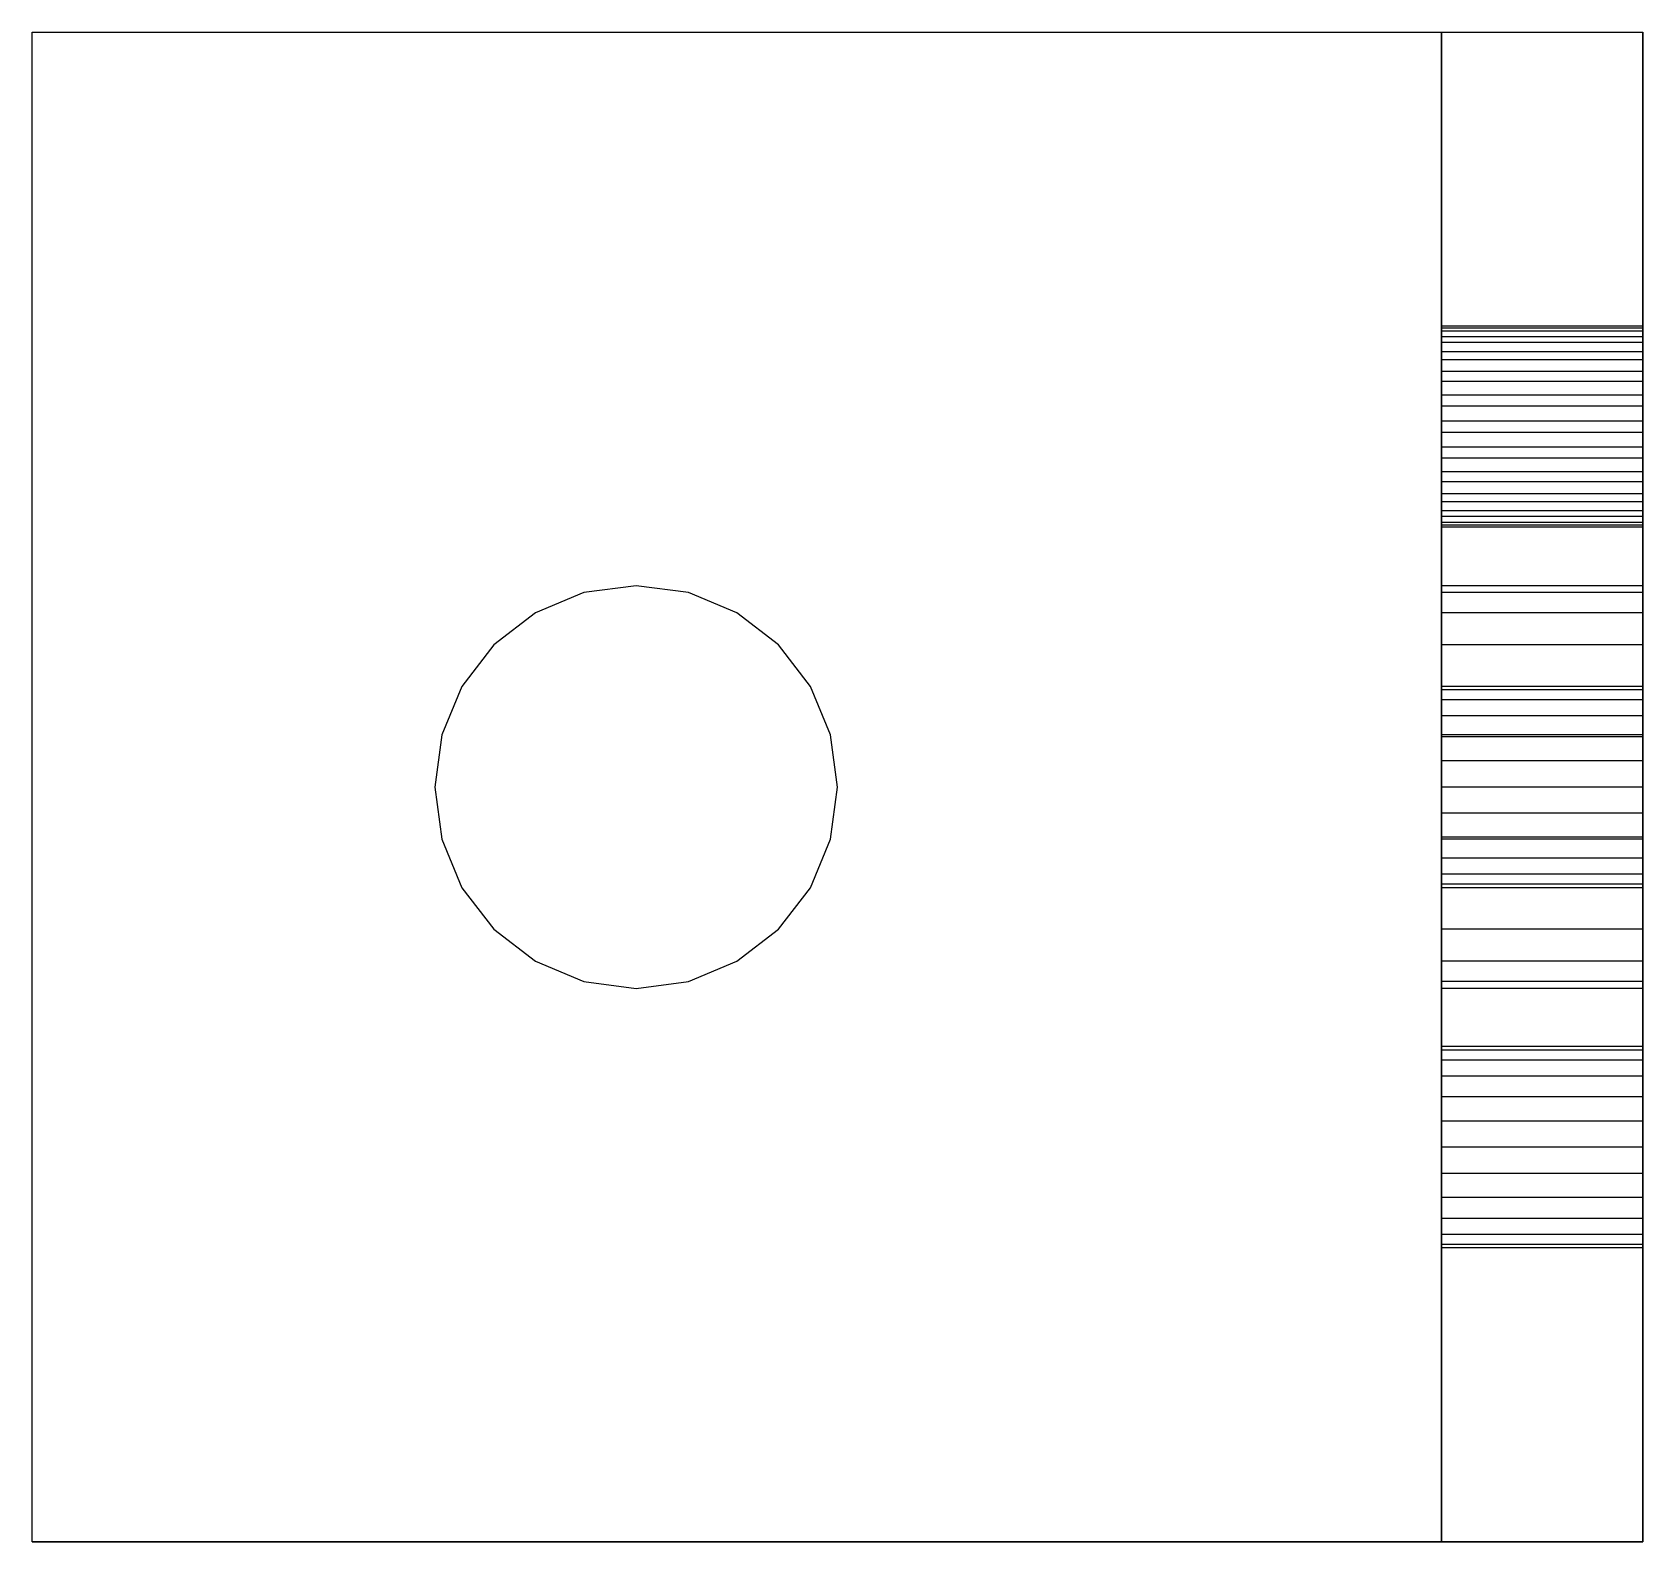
# Model space of a CAD drawing. Header units: metres. Extents: x -1 to 0, y 0 to 0.94.
import ezdxf

# ---------------------------------------------------------------- set-up
doc = ezdxf.new("R2010")
doc.units = ezdxf.units.M

msp = doc.modelspace()

# ---------------------------------------------------------------- linework, layer by layer
at = {"layer": 'MY3DLAYER'}
for p, q in [((-1, 0.9375), (0, 0.9375)), ((-1, 0), (-1, 0.9375)), ((-1, 0.9375, 0.125), (-0.125, 0.9375, 0.125)), ((-1, 0.9375, 0.125), (-1, 0.9375)), ((-1, 0, 0.125), (-1, 0.9375, 0.125)), ((-0.125, 0.9375, 1), (0, 0.9375, 1)), ((-0.125, 0, 1), (-0.125, 0.9375, 1)), ((-0.125, 0.9375, 1), (-0.125, 0.9375, 0.125)), ((-0.125, 0.9375, 0.125), (-0.125, 0, 0.125)), ((0, 0.9375), (0, 0)), ((0, 0.9375, 1), (0, 0.9375)), ((0, 0, 1), (0, 0.9375, 1)), ((-0.125, 0.7549, 0.4965), (-0.125, 0.7519, 0.4804)), ((0, 0.7549, 0.4965), (-0.125, 0.7549, 0.4965)), ((-0.125, 0.7537, 0.5127), (-0.125, 0.7549, 0.4965)), ((0, 0.7537, 0.5127), (-0.125, 0.7537, 0.5127)), ((-0.125, 0.7483, 0.5281), (-0.125, 0.7537, 0.5127)), ((-0.125, 0.7519, 0.4804), (-0.125, 0.7448, 0.4657)), ((0, 0.7519, 0.4804), (-0.125, 0.7519, 0.4804)), ((0, 0.7549, 0.4965), (0, 0.7519, 0.4804)), ((0, 0.7537, 0.5127), (0, 0.7549, 0.4965)), ((0, 0.7483, 0.5281), (0, 0.7537, 0.5127)), ((0, 0.7519, 0.4804), (0, 0.7448, 0.4657)), ((0, 0.7483, 0.5281), (-0.125, 0.7483, 0.5281)), ((-0.125, 0.7391, 0.5416), (-0.125, 0.7483, 0.5281)), ((0, 0.7448, 0.4657), (-0.125, 0.7448, 0.4657)), ((-0.125, 0.7448, 0.4657), (-0.125, 0.7341, 0.4534)), ((0, 0.7391, 0.5416), (0, 0.7483, 0.5281)), ((0, 0.7448, 0.4657), (0, 0.7341, 0.4534)), ((0, 0.7391, 0.5416), (-0.125, 0.7391, 0.5416)), ((-0.125, 0.7268, 0.5523), (-0.125, 0.7391, 0.5416)), ((-0.125, 0.7341, 0.4534), (-0.125, 0.7206, 0.4442)), ((0, 0.7341, 0.4534), (-0.125, 0.7341, 0.4534)), ((0, 0.7268, 0.5523), (0, 0.7391, 0.5416)), ((0, 0.7341, 0.4534), (0, 0.7206, 0.4442)), ((0, 0.7268, 0.5523), (-0.125, 0.7268, 0.5523)), ((-0.125, 0.7121, 0.5594), (-0.125, 0.7268, 0.5523)), ((-0.125, 0.7206, 0.4442), (-0.125, 0.7052, 0.4388)), ((0, 0.7206, 0.4442), (-0.125, 0.7206, 0.4442)), ((0, 0.7121, 0.5594), (0, 0.7268, 0.5523)), ((0, 0.7206, 0.4442), (0, 0.7052, 0.4388)), ((0, 0.7121, 0.5594), (-0.125, 0.7121, 0.5594)), ((-0.125, 0.696, 0.5624), (-0.125, 0.7121, 0.5594)), ((0, 0.696, 0.5624), (0, 0.7121, 0.5594)), ((-0.125, 0.7052, 0.4388), (-0.125, 0.689, 0.4376)), ((0, 0.7052, 0.4388), (-0.125, 0.7052, 0.4388)), ((0, 0.7052, 0.4388), (0, 0.689, 0.4376)), ((0, 0.696, 0.5624), (-0.125, 0.696, 0.5624)), ((-0.125, 0.6798, 0.5612), (-0.125, 0.696, 0.5624)), ((0, 0.6798, 0.5612), (0, 0.696, 0.5624)), ((-0.125, 0.689, 0.4376), (-0.125, 0.6729, 0.4406)), ((0, 0.689, 0.4376), (-0.125, 0.689, 0.4376)), ((0, 0.689, 0.4376), (0, 0.6729, 0.4406)), ((0, 0.6798, 0.5612), (-0.125, 0.6798, 0.5612)), ((-0.125, 0.6644, 0.5558), (-0.125, 0.6798, 0.5612)), ((-0.125, 0.6729, 0.4406), (-0.125, 0.6582, 0.4477)), ((0, 0.6729, 0.4406), (-0.125, 0.6729, 0.4406)), ((0, 0.6644, 0.5558), (0, 0.6798, 0.5612)), ((0, 0.6729, 0.4406), (0, 0.6582, 0.4477)), ((0, 0.6644, 0.5558), (-0.125, 0.6644, 0.5558)), ((-0.125, 0.6509, 0.5466), (-0.125, 0.6644, 0.5558)), ((0, 0.6509, 0.5466), (0, 0.6644, 0.5558)), ((-0.125, 0.6582, 0.4477), (-0.125, 0.6459, 0.4584)), ((0, 0.6582, 0.4477), (-0.125, 0.6582, 0.4477)), ((0, 0.6509, 0.5466), (-0.125, 0.6509, 0.5466)), ((-0.125, 0.6402, 0.5343), (-0.125, 0.6509, 0.5466)), ((0, 0.6582, 0.4477), (0, 0.6459, 0.4584)), ((0, 0.6402, 0.5343), (0, 0.6509, 0.5466)), ((-0.125, 0.6459, 0.4584), (-0.125, 0.6367, 0.4719)), ((0, 0.6459, 0.4584), (-0.125, 0.6459, 0.4584)), ((0, 0.6402, 0.5343), (-0.125, 0.6402, 0.5343)), ((-0.125, 0.6331, 0.5196), (-0.125, 0.6402, 0.5343)), ((0, 0.6459, 0.4584), (0, 0.6367, 0.4719)), ((0, 0.6331, 0.5196), (0, 0.6402, 0.5343)), ((-0.125, 0.6367, 0.4719), (-0.125, 0.6313, 0.4873)), ((0, 0.6367, 0.4719), (-0.125, 0.6367, 0.4719)), ((0, 0.6331, 0.5196), (-0.125, 0.6331, 0.5196)), ((-0.125, 0.6301, 0.5035), (-0.125, 0.6331, 0.5196)), ((-0.125, 0.6313, 0.4873), (-0.125, 0.6301, 0.5035)), ((0, 0.6313, 0.4873), (-0.125, 0.6313, 0.4873)), ((0, 0.6301, 0.5035), (-0.125, 0.6301, 0.5035)), ((0, 0.6367, 0.4719), (0, 0.6313, 0.4873)), ((0, 0.6301, 0.5035), (0, 0.6331, 0.5196)), ((0, 0.6313, 0.4873), (0, 0.6301, 0.5035)), ((-0.625, 0.5937), (-0.6574, 0.5895)), ((-0.625, 0.5937, 0.125), (-0.6574, 0.5895, 0.125)), ((-0.5926, 0.5895), (-0.625, 0.5937)), ((-0.5926, 0.5895, 0.125), (-0.625, 0.5937, 0.125)), ((-0.625, 0.5937, 0.125), (-0.625, 0.5937)), ((-0.125, 0.5937, 0.625), (-0.125, 0.5895, 0.5926)), ((-0.125, 0.5895, 0.6574), (-0.125, 0.5937, 0.625)), ((0, 0.5937, 0.625), (-0.125, 0.5937, 0.625)), ((0, 0.5937, 0.625), (0, 0.5895, 0.5926)), ((0, 0.5895, 0.6574), (0, 0.5937, 0.625)), ((-0.6574, 0.5895), (-0.6875, 0.577)), ((-0.6574, 0.5895, 0.125), (-0.6875, 0.577, 0.125)), ((-0.6574, 0.5895, 0.125), (-0.6574, 0.5895)), ((-0.5625, 0.577), (-0.5926, 0.5895)), ((-0.5625, 0.577, 0.125), (-0.5926, 0.5895, 0.125)), ((-0.5926, 0.5895, 0.125), (-0.5926, 0.5895)), ((-0.125, 0.577, 0.6875), (-0.125, 0.5895, 0.6574)), ((-0.125, 0.5895, 0.5926), (-0.125, 0.577, 0.5625)), ((0, 0.5895, 0.5926), (-0.125, 0.5895, 0.5926)), ((0, 0.5895, 0.6574), (-0.125, 0.5895, 0.6574)), ((0, 0.5895, 0.5926), (0, 0.577, 0.5625)), ((0, 0.577, 0.6875), (0, 0.5895, 0.6574)), ((-0.6875, 0.577), (-0.7134, 0.5571)), ((-0.6875, 0.577, 0.125), (-0.7134, 0.5571, 0.125)), ((-0.6875, 0.577, 0.125), (-0.6875, 0.577)), ((-0.5366, 0.5571), (-0.5625, 0.577)), ((-0.5366, 0.5571, 0.125), (-0.5625, 0.577, 0.125)), ((-0.5625, 0.577, 0.125), (-0.5625, 0.577)), ((-0.125, 0.5571, 0.7134), (-0.125, 0.577, 0.6875)), ((-0.125, 0.577, 0.5625), (-0.125, 0.5571, 0.5366)), ((0, 0.577, 0.5625), (-0.125, 0.577, 0.5625)), ((0, 0.577, 0.6875), (-0.125, 0.577, 0.6875)), ((0, 0.577, 0.5625), (0, 0.5571, 0.5366)), ((0, 0.5571, 0.7134), (0, 0.577, 0.6875)), ((-0.7134, 0.5571), (-0.7333, 0.5312)), ((-0.7134, 0.5571, 0.125), (-0.7333, 0.5312, 0.125)), ((-0.7134, 0.5571, 0.125), (-0.7134, 0.5571)), ((-0.5167, 0.5312), (-0.5366, 0.5571)), ((-0.5167, 0.5312, 0.125), (-0.5366, 0.5571, 0.125)), ((-0.5366, 0.5571, 0.125), (-0.5366, 0.5571)), ((-0.125, 0.5312, 0.7333), (-0.125, 0.5571, 0.7134)), ((-0.125, 0.5571, 0.5366), (-0.125, 0.5312, 0.5167)), ((0, 0.5571, 0.5366), (-0.125, 0.5571, 0.5366)), ((0, 0.5571, 0.7134), (-0.125, 0.5571, 0.7134)), ((0, 0.5312, 0.7333), (0, 0.5571, 0.7134)), ((0, 0.5571, 0.5366), (0, 0.5312, 0.5167)), ((-0.7333, 0.5312), (-0.7457, 0.5011)), ((-0.7333, 0.5312, 0.125), (-0.7457, 0.5011, 0.125)), ((-0.7333, 0.5312, 0.125), (-0.7333, 0.5312)), ((-0.5043, 0.5011), (-0.5167, 0.5312)), ((-0.5043, 0.5011, 0.125), (-0.5167, 0.5312, 0.125)), ((-0.5167, 0.5312, 0.125), (-0.5167, 0.5312)), ((-0.125, 0.5312, 0.8761), (-0.125, 0.5291, 0.8599)), ((-0.125, 0.5291, 0.8923), (-0.125, 0.5312, 0.8761)), ((-0.125, 0.5011, 0.7457), (-0.125, 0.5312, 0.7333)), ((-0.125, 0.5312, 0.5167), (-0.125, 0.5011, 0.5043)), ((0, 0.5312, 0.8761), (-0.125, 0.5312, 0.8761)), ((0, 0.5312, 0.5167), (-0.125, 0.5312, 0.5167)), ((0, 0.5312, 0.7333), (-0.125, 0.5312, 0.7333)), ((0, 0.5312, 0.8761), (0, 0.5291, 0.8599)), ((0, 0.5291, 0.8923), (0, 0.5312, 0.8761)), ((0, 0.5011, 0.7457), (0, 0.5312, 0.7333)), ((0, 0.5312, 0.5167), (0, 0.5011, 0.5043)), ((-0.125, 0.5291, 0.8599), (-0.125, 0.5229, 0.8449)), ((0, 0.5291, 0.8599), (-0.125, 0.5291, 0.8599)), ((-0.125, 0.5229, 0.9074), (-0.125, 0.5291, 0.8923)), ((0, 0.5291, 0.8923), (-0.125, 0.5291, 0.8923)), ((0, 0.5229, 0.8449), (-0.125, 0.5229, 0.8449)), ((0, 0.5229, 0.9074), (-0.125, 0.5229, 0.9074)), ((-0.125, 0.5129, 0.9203), (-0.125, 0.5229, 0.9074)), ((-0.125, 0.5229, 0.8449), (-0.125, 0.5129, 0.8319)), ((0, 0.5291, 0.8599), (0, 0.5229, 0.8449)), ((0, 0.5229, 0.9074), (0, 0.5291, 0.8923)), ((0, 0.5229, 0.8449), (0, 0.5129, 0.8319)), ((0, 0.5129, 0.9203), (0, 0.5229, 0.9074)), ((0, 0.5129, 0.8319), (-0.125, 0.5129, 0.8319)), ((-0.125, 0.5129, 0.8319), (-0.125, 0.5, 0.822)), ((0, 0.5129, 0.9203), (-0.125, 0.5129, 0.9203)), ((-0.125, 0.5, 0.9302), (-0.125, 0.5129, 0.9203)), ((0, 0.5, 0.9302), (0, 0.5129, 0.9203)), ((0, 0.5129, 0.8319), (0, 0.5, 0.822)), ((-0.7457, 0.5011), (-0.75, 0.4687)), ((-0.7457, 0.5011, 0.125), (-0.75, 0.4687, 0.125)), ((-0.7457, 0.5011, 0.125), (-0.7457, 0.5011)), ((-0.5, 0.4687), (-0.5043, 0.5011)), ((-0.5, 0.4687, 0.125), (-0.5043, 0.5011, 0.125)), ((-0.5043, 0.5011, 0.125), (-0.5043, 0.5011)), ((-0.125, 0.4687, 0.75), (-0.125, 0.5011, 0.7457)), ((-0.125, 0.5011, 0.5043), (-0.125, 0.4687, 0.5)), ((0, 0.5011, 0.5043), (-0.125, 0.5011, 0.5043)), ((0, 0.5011, 0.7457), (-0.125, 0.5011, 0.7457)), ((0, 0.4687, 0.75), (0, 0.5011, 0.7457)), ((0, 0.5011, 0.5043), (0, 0.4687, 0.5)), ((0, 0.5, 0.822), (-0.125, 0.5, 0.822)), ((0, 0.5, 0.9302), (-0.125, 0.5, 0.9302)), ((-0.125, 0.5, 0.822), (-0.125, 0.4849, 0.8157)), ((-0.125, 0.4849, 0.9365), (-0.125, 0.5, 0.9302)), ((0, 0.5, 0.822), (0, 0.4849, 0.8157)), ((0, 0.4849, 0.9365), (0, 0.5, 0.9302)), ((0, 0.4849, 0.8157), (-0.125, 0.4849, 0.8157)), ((0, 0.4849, 0.9365), (-0.125, 0.4849, 0.9365)), ((-0.125, 0.4687, 0.9386), (-0.125, 0.4849, 0.9365)), ((-0.125, 0.4849, 0.8157), (-0.125, 0.4687, 0.8136)), ((0, 0.4849, 0.8157), (0, 0.4687, 0.8136)), ((0, 0.4687, 0.9386), (0, 0.4849, 0.9365)), ((-0.75, 0.4687), (-0.7457, 0.4364)), ((-0.75, 0.4687, 0.125), (-0.7457, 0.4364, 0.125)), ((-0.75, 0.4687, 0.125), (-0.75, 0.4687)), ((-0.5043, 0.4364), (-0.5, 0.4687)), ((-0.5043, 0.4364, 0.125), (-0.5, 0.4687, 0.125)), ((-0.5, 0.4687, 0.125), (-0.5, 0.4687)), ((0, 0.4687, 0.9386), (-0.125, 0.4687, 0.9386)), ((-0.125, 0.4526, 0.9365), (-0.125, 0.4687, 0.9386)), ((-0.125, 0.4687, 0.8136), (-0.125, 0.4526, 0.8157)), ((0, 0.4687, 0.8136), (-0.125, 0.4687, 0.8136)), ((-0.125, 0.4364, 0.7457), (-0.125, 0.4687, 0.75)), ((-0.125, 0.4687, 0.5), (-0.125, 0.4364, 0.5043)), ((0, 0.4687, 0.5), (-0.125, 0.4687, 0.5)), ((0, 0.4687, 0.75), (-0.125, 0.4687, 0.75)), ((0, 0.4687, 0.8136), (0, 0.4526, 0.8157)), ((0, 0.4526, 0.9365), (0, 0.4687, 0.9386)), ((0, 0.4364, 0.7457), (0, 0.4687, 0.75)), ((0, 0.4687, 0.5), (0, 0.4364, 0.5043)), ((-0.125, 0.4526, 0.8157), (-0.125, 0.4375, 0.822)), ((0, 0.4526, 0.8157), (-0.125, 0.4526, 0.8157)), ((0, 0.4526, 0.9365), (-0.125, 0.4526, 0.9365)), ((-0.125, 0.4375, 0.9302), (-0.125, 0.4526, 0.9365)), ((0, 0.4526, 0.8157), (0, 0.4375, 0.822)), ((0, 0.4375, 0.9302), (0, 0.4526, 0.9365)), ((-0.7457, 0.4364), (-0.7333, 0.4062)), ((-0.7457, 0.4364, 0.125), (-0.7333, 0.4062, 0.125)), ((-0.7457, 0.4364, 0.125), (-0.7457, 0.4364)), ((-0.5167, 0.4062), (-0.5043, 0.4364)), ((-0.5167, 0.4062, 0.125), (-0.5043, 0.4364, 0.125)), ((-0.5043, 0.4364, 0.125), (-0.5043, 0.4364)), ((-0.125, 0.4246, 0.9203), (-0.125, 0.4375, 0.9302)), ((0, 0.4375, 0.822), (-0.125, 0.4375, 0.822)), ((0, 0.4375, 0.9302), (-0.125, 0.4375, 0.9302)), ((-0.125, 0.4375, 0.822), (-0.125, 0.4246, 0.8319)), ((-0.125, 0.4062, 0.7333), (-0.125, 0.4364, 0.7457)), ((-0.125, 0.4364, 0.5043), (-0.125, 0.4062, 0.5167)), ((0, 0.4364, 0.7457), (-0.125, 0.4364, 0.7457)), ((0, 0.4364, 0.5043), (-0.125, 0.4364, 0.5043)), ((0, 0.4375, 0.822), (0, 0.4246, 0.8319)), ((0, 0.4246, 0.9203), (0, 0.4375, 0.9302)), ((0, 0.4062, 0.7333), (0, 0.4364, 0.7457)), ((0, 0.4364, 0.5043), (0, 0.4062, 0.5167)), ((-0.125, 0.4146, 0.9074), (-0.125, 0.4246, 0.9203)), ((0, 0.4246, 0.9203), (-0.125, 0.4246, 0.9203)), ((0, 0.4246, 0.8319), (-0.125, 0.4246, 0.8319)), ((-0.125, 0.4246, 0.8319), (-0.125, 0.4146, 0.8449)), ((0, 0.4146, 0.9074), (0, 0.4246, 0.9203)), ((0, 0.4246, 0.8319), (0, 0.4146, 0.8449)), ((-0.125, 0.4084, 0.8923), (-0.125, 0.4146, 0.9074)), ((-0.125, 0.4146, 0.8449), (-0.125, 0.4084, 0.8599)), ((0, 0.4146, 0.8449), (-0.125, 0.4146, 0.8449)), ((0, 0.4146, 0.9074), (-0.125, 0.4146, 0.9074)), ((0, 0.4146, 0.8449), (0, 0.4084, 0.8599)), ((0, 0.4084, 0.8923), (0, 0.4146, 0.9074)), ((-0.7333, 0.4062), (-0.7134, 0.3804)), ((-0.7333, 0.4062, 0.125), (-0.7134, 0.3804, 0.125)), ((-0.7333, 0.4062, 0.125), (-0.7333, 0.4062)), ((-0.5366, 0.3804), (-0.5167, 0.4062)), ((-0.5366, 0.3804, 0.125), (-0.5167, 0.4062, 0.125)), ((-0.5167, 0.4062, 0.125), (-0.5167, 0.4062)), ((0, 0.4084, 0.8923), (-0.125, 0.4084, 0.8923)), ((-0.125, 0.4062, 0.8761), (-0.125, 0.4084, 0.8923)), ((-0.125, 0.4084, 0.8599), (-0.125, 0.4062, 0.8761)), ((0, 0.4084, 0.8599), (-0.125, 0.4084, 0.8599)), ((0, 0.4062, 0.8761), (-0.125, 0.4062, 0.8761)), ((-0.125, 0.3804, 0.7134), (-0.125, 0.4062, 0.7333)), ((-0.125, 0.4062, 0.5167), (-0.125, 0.3804, 0.5366)), ((0, 0.4062, 0.7333), (-0.125, 0.4062, 0.7333)), ((0, 0.4062, 0.5167), (-0.125, 0.4062, 0.5167)), ((0, 0.4062, 0.8761), (0, 0.4084, 0.8923)), ((0, 0.4084, 0.8599), (0, 0.4062, 0.8761)), ((0, 0.3804, 0.7134), (0, 0.4062, 0.7333)), ((0, 0.4062, 0.5167), (0, 0.3804, 0.5366)), ((-0.7134, 0.3804), (-0.6875, 0.3605)), ((-0.7134, 0.3804, 0.125), (-0.6875, 0.3605, 0.125)), ((-0.7134, 0.3804, 0.125), (-0.7134, 0.3804)), ((-0.5625, 0.3605), (-0.5366, 0.3804)), ((-0.5625, 0.3605, 0.125), (-0.5366, 0.3804, 0.125)), ((-0.5366, 0.3804, 0.125), (-0.5366, 0.3804)), ((-0.125, 0.3605, 0.6875), (-0.125, 0.3804, 0.7134)), ((-0.125, 0.3804, 0.5366), (-0.125, 0.3605, 0.5625)), ((0, 0.3804, 0.7134), (-0.125, 0.3804, 0.7134)), ((0, 0.3804, 0.5366), (-0.125, 0.3804, 0.5366)), ((0, 0.3605, 0.6875), (0, 0.3804, 0.7134)), ((0, 0.3804, 0.5366), (0, 0.3605, 0.5625)), ((-0.6875, 0.3605), (-0.6574, 0.348)), ((-0.6875, 0.3605, 0.125), (-0.6574, 0.348, 0.125)), ((-0.6875, 0.3605, 0.125), (-0.6875, 0.3605)), ((-0.5926, 0.348), (-0.5625, 0.3605)), ((-0.5926, 0.348, 0.125), (-0.5625, 0.3605, 0.125)), ((-0.5625, 0.3605, 0.125), (-0.5625, 0.3605)), ((-0.125, 0.348, 0.6574), (-0.125, 0.3605, 0.6875)), ((-0.125, 0.3605, 0.5625), (-0.125, 0.348, 0.5926)), ((0, 0.3605, 0.6875), (-0.125, 0.3605, 0.6875)), ((0, 0.3605, 0.5625), (-0.125, 0.3605, 0.5625)), ((0, 0.348, 0.6574), (0, 0.3605, 0.6875)), ((0, 0.3605, 0.5625), (0, 0.348, 0.5926)), ((-0.6574, 0.348), (-0.625, 0.3437)), ((-0.6574, 0.348, 0.125), (-0.625, 0.3437, 0.125)), ((-0.6574, 0.348, 0.125), (-0.6574, 0.348)), ((-0.625, 0.3437), (-0.5926, 0.348)), ((-0.625, 0.3437, 0.125), (-0.5926, 0.348, 0.125)), ((-0.625, 0.3437, 0.125), (-0.625, 0.3437)), ((-0.5926, 0.348, 0.125), (-0.5926, 0.348)), ((-0.125, 0.3437, 0.625), (-0.125, 0.348, 0.6574)), ((-0.125, 0.348, 0.5926), (-0.125, 0.3437, 0.625)), ((0, 0.348, 0.6574), (-0.125, 0.348, 0.6574)), ((0, 0.348, 0.5926), (-0.125, 0.348, 0.5926)), ((0, 0.3437, 0.625), (-0.125, 0.3437, 0.625)), ((0, 0.3437, 0.625), (0, 0.348, 0.6574)), ((0, 0.348, 0.5926), (0, 0.3437, 0.625)), ((-0.125, 0.3075, 0.5), (-0.125, 0.3054, 0.4838)), ((-0.125, 0.3054, 0.5162), (-0.125, 0.3075, 0.5)), ((0, 0.3075, 0.5), (-0.125, 0.3075, 0.5)), ((-0.125, 0.3054, 0.4838), (-0.125, 0.2991, 0.4687)), ((-0.125, 0.2991, 0.5312), (-0.125, 0.3054, 0.5162)), ((0, 0.3054, 0.5162), (-0.125, 0.3054, 0.5162)), ((0, 0.3054, 0.4838), (-0.125, 0.3054, 0.4838)), ((0, 0.3054, 0.5162), (0, 0.3075, 0.5)), ((0, 0.3075, 0.5), (0, 0.3054, 0.4838)), ((0, 0.3054, 0.4838), (0, 0.2991, 0.4687)), ((0, 0.2991, 0.5312), (0, 0.3054, 0.5162)), ((-0.125, 0.2991, 0.4687), (-0.125, 0.2892, 0.4558)), ((-0.125, 0.2892, 0.5442), (-0.125, 0.2991, 0.5312)), ((0, 0.2991, 0.4687), (-0.125, 0.2991, 0.4687)), ((0, 0.2991, 0.5312), (-0.125, 0.2991, 0.5312)), ((0, 0.2991, 0.4687), (0, 0.2892, 0.4558)), ((0, 0.2892, 0.5442), (0, 0.2991, 0.5312)), ((0, 0.2892, 0.5442), (-0.125, 0.2892, 0.5442)), ((-0.125, 0.2892, 0.4558), (-0.125, 0.2763, 0.4459)), ((0, 0.2892, 0.4558), (-0.125, 0.2892, 0.4558)), ((-0.125, 0.2763, 0.5541), (-0.125, 0.2892, 0.5442)), ((0, 0.2892, 0.4558), (0, 0.2763, 0.4459)), ((0, 0.2763, 0.5541), (0, 0.2892, 0.5442)), ((0, 0.2763, 0.5541), (-0.125, 0.2763, 0.5541)), ((-0.125, 0.2612, 0.5604), (-0.125, 0.2763, 0.5541)), ((-0.125, 0.2763, 0.4459), (-0.125, 0.2612, 0.4396)), ((0, 0.2763, 0.4459), (-0.125, 0.2763, 0.4459)), ((0, 0.2763, 0.4459), (0, 0.2612, 0.4396)), ((0, 0.2612, 0.5604), (0, 0.2763, 0.5541)), ((0, 0.2612, 0.4396), (-0.125, 0.2612, 0.4396)), ((0, 0.2612, 0.5604), (-0.125, 0.2612, 0.5604)), ((-0.125, 0.245, 0.5625), (-0.125, 0.2612, 0.5604)), ((-0.125, 0.2612, 0.4396), (-0.125, 0.245, 0.4375)), ((0, 0.2612, 0.4396), (0, 0.245, 0.4375)), ((0, 0.245, 0.5625), (0, 0.2612, 0.5604)), ((0, 0.245, 0.4375), (-0.125, 0.245, 0.4375)), ((0, 0.245, 0.5625), (-0.125, 0.245, 0.5625)), ((-0.125, 0.245, 0.4375), (-0.125, 0.2288, 0.4396)), ((-0.125, 0.2288, 0.5604), (-0.125, 0.245, 0.5625)), ((0, 0.245, 0.4375), (0, 0.2288, 0.4396)), ((0, 0.2288, 0.5604), (0, 0.245, 0.5625)), ((0, 0.2288, 0.4396), (-0.125, 0.2288, 0.4396)), ((-0.125, 0.2288, 0.4396), (-0.125, 0.2138, 0.4459)), ((-0.125, 0.2138, 0.5541), (-0.125, 0.2288, 0.5604)), ((0, 0.2288, 0.5604), (-0.125, 0.2288, 0.5604)), ((0, 0.2288, 0.4396), (0, 0.2138, 0.4459)), ((0, 0.2138, 0.5541), (0, 0.2288, 0.5604)), ((-0.125, 0.2138, 0.4459), (-0.125, 0.2008, 0.4558)), ((0, 0.2138, 0.4459), (-0.125, 0.2138, 0.4459)), ((-0.125, 0.2008, 0.5442), (-0.125, 0.2138, 0.5541)), ((0, 0.2138, 0.5541), (-0.125, 0.2138, 0.5541)), ((0, 0.2138, 0.4459), (0, 0.2008, 0.4558)), ((0, 0.2008, 0.5442), (0, 0.2138, 0.5541)), ((-0.125, 0.2008, 0.4558), (-0.125, 0.1909, 0.4687)), ((0, 0.2008, 0.4558), (-0.125, 0.2008, 0.4558)), ((-0.125, 0.1909, 0.5312), (-0.125, 0.2008, 0.5442)), ((0, 0.2008, 0.5442), (-0.125, 0.2008, 0.5442)), ((0, 0.2008, 0.4558), (0, 0.1909, 0.4687)), ((0, 0.1909, 0.5312), (0, 0.2008, 0.5442)), ((0, 0.1909, 0.4687), (-0.125, 0.1909, 0.4687)), ((-0.125, 0.1909, 0.4687), (-0.125, 0.1846, 0.4838)), ((-0.125, 0.1846, 0.5162), (-0.125, 0.1909, 0.5312)), ((0, 0.1909, 0.5312), (-0.125, 0.1909, 0.5312)), ((0, 0.1909, 0.4687), (0, 0.1846, 0.4838)), ((0, 0.1846, 0.5162), (0, 0.1909, 0.5312)), ((0, 0.1846, 0.4838), (-0.125, 0.1846, 0.4838)), ((-0.125, 0.1825, 0.5), (-0.125, 0.1846, 0.5162)), ((-0.125, 0.1846, 0.4838), (-0.125, 0.1825, 0.5)), ((0, 0.1846, 0.5162), (-0.125, 0.1846, 0.5162)), ((0, 0.1825, 0.5), (-0.125, 0.1825, 0.5)), ((0, 0.1846, 0.4838), (0, 0.1825, 0.5)), ((0, 0.1825, 0.5), (0, 0.1846, 0.5162)), ((0, 0), (-1, 0)), ((-1, 0, 0.125), (-0.125, 0, 0.125)), ((-0.125, 0, 0.125), (-0.125, 0, 1)), ((-0.125, 0, 1), (0, 0, 1)), ((0, 0), (0, 0, 1)), ((-1, 0), (-1, 0, 0.125))]:
    msp.add_line(p, q, dxfattribs=at)

doc.saveas('drawing.dxf')
